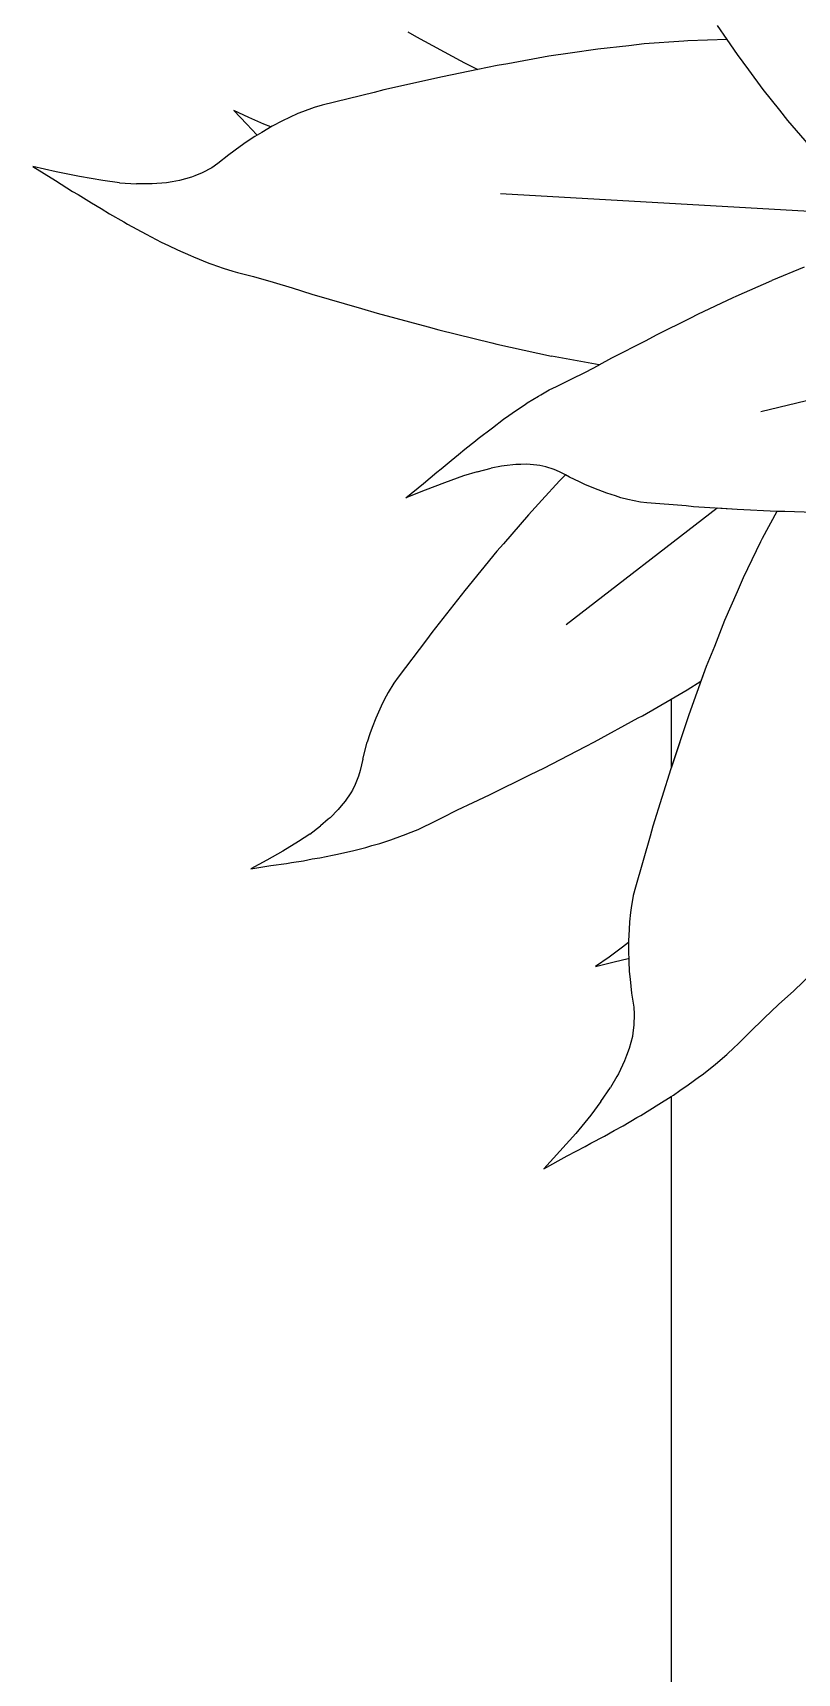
# Model space of a CAD drawing. Header units: metres. Extents: x 244.4 to 340.3, y -4.1 to 64.3.
# Drawn here: x 250.42 to 250.693, y 45.334 to 45.918 of the extents above; entities that cross this region are included whole.
import ezdxf

# ---------------------------------------------------------------- set-up
doc = ezdxf.new("R2010")
doc.units = ezdxf.units.M
doc.layers.add('Edges', color=7, linetype='Continuous')

msp = doc.modelspace()

# ---------------------------------------------------------------- linework, layer by layer
at = {"layer": 'Edges'}
for p, q in [((250.55392, 45.9182), (250.55701, 45.91641)), ((250.6677, 45.91545), (250.66424, 45.9205)), ((250.55701, 45.91641), (250.57261, 45.90804)), ((250.62159, 45.9121), (250.61171, 45.91058)), ((250.63262, 45.91329), (250.62159, 45.9121)), ((250.63806, 45.91395), (250.63262, 45.91329)), ((250.65224, 45.91495), (250.63806, 45.91395)), ((250.6536, 45.91506), (250.65224, 45.91495)), ((250.6677, 45.91545), (250.6536, 45.91506)), ((250.67134, 45.91012), (250.6677, 45.91545)), ((250.57261, 45.90804), (250.57407, 45.90723)), ((250.57407, 45.90723), (250.57884, 45.90482)), ((250.58571, 45.90624), (250.57884, 45.90482)), ((250.58959, 45.90688), (250.58571, 45.90624)), ((250.60415, 45.90953), (250.58959, 45.90688)), ((250.61171, 45.91058), (250.60415, 45.90953)), ((250.67541, 45.90474), (250.67134, 45.91012)), ((250.56623, 45.90223), (250.54541, 45.89753)), ((250.57884, 45.90482), (250.56623, 45.90223)), ((250.68045, 45.89775), (250.67541, 45.90474)), ((250.54188, 45.89659), (250.52347, 45.89212)), ((250.54541, 45.89753), (250.54188, 45.89659)), ((250.68642, 45.89032), (250.68045, 45.89775)), ((250.49724, 45.88777), (250.49193, 45.89024)), ((250.49193, 45.89024), (250.49662, 45.88538)), ((250.50263, 45.88536), (250.49724, 45.88777)), ((250.51176, 45.88778), (250.50932, 45.88655)), ((250.51476, 45.8891), (250.51176, 45.88778)), ((250.51639, 45.88973), (250.51476, 45.8891)), ((250.52057, 45.89128), (250.51639, 45.88973)), ((250.52347, 45.89212), (250.52057, 45.89128)), ((250.68922, 45.88669), (250.68642, 45.89032)), ((250.49662, 45.88538), (250.50015, 45.8816)), ((250.50192, 45.88244), (250.49947, 45.88099)), ((250.50015, 45.8816), (250.50028, 45.88147)), ((250.50566, 45.88468), (250.50192, 45.88244)), ((250.50513, 45.88436), (250.50263, 45.88536)), ((250.50932, 45.88655), (250.50566, 45.88468)), ((250.69697, 45.87775), (250.68922, 45.88669)), ((250.49421, 45.87736), (250.49015, 45.87444)), ((250.49636, 45.87894), (250.49421, 45.87736)), ((250.49947, 45.88099), (250.49636, 45.87894)), ((250.42864, 45.8684), (250.42035, 45.87023)), ((250.42035, 45.87023), (250.42846, 45.86527)), ((250.48621, 45.87129), (250.48411, 45.86984)), ((250.49015, 45.87444), (250.48621, 45.87129)), ((250.42846, 45.86527), (250.43454, 45.8614)), ((250.43694, 45.86668), (250.42864, 45.8684)), ((250.44525, 45.86527), (250.43694, 45.86668)), ((250.45121, 45.86452), (250.44525, 45.86527)), ((250.45121, 45.86452), (250.45724, 45.86412)), ((250.46179, 45.86411), (250.45724, 45.86412)), ((250.46286, 45.86411), (250.46179, 45.86411)), ((250.46794, 45.86451), (250.46286, 45.86411)), ((250.46998, 45.86483), (250.46794, 45.86451)), ((250.47261, 45.8653), (250.46998, 45.86483)), ((250.47689, 45.86647), (250.47261, 45.8653)), ((250.47811, 45.86692), (250.47689, 45.86647)), ((250.48069, 45.86799), (250.47811, 45.86692)), ((250.48411, 45.86984), (250.48069, 45.86799)), ((250.43454, 45.8614), (250.43657, 45.86028)), ((250.43657, 45.86028), (250.44122, 45.8573)), ((250.72559, 45.85261), (250.58692, 45.8606)), ((250.44122, 45.8573), (250.44468, 45.85536)), ((250.44468, 45.85536), (250.44772, 45.85343)), ((250.44772, 45.85343), (250.45275, 45.85063)), ((250.45275, 45.85063), (250.45408, 45.8498)), ((250.45408, 45.8498), (250.46075, 45.8462)), ((250.46075, 45.8462), (250.46613, 45.84336)), ((250.46613, 45.84336), (250.46867, 45.84219)), ((250.46867, 45.84219), (250.47191, 45.84057)), ((250.47191, 45.84057), (250.47648, 45.83859)), ((250.47648, 45.83859), (250.47757, 45.83808)), ((250.47757, 45.83808), (250.483, 45.83591)), ((250.483, 45.83591), (250.48415, 45.83553)), ((250.48415, 45.83553), (250.4882, 45.83407)), ((250.4882, 45.83407), (250.49165, 45.83307)), ((250.49165, 45.83307), (250.49328, 45.83256)), ((250.49328, 45.83256), (250.49896, 45.83107)), ((250.49896, 45.83107), (250.50601, 45.82909)), ((250.50601, 45.82909), (250.51278, 45.82704)), ((250.67089, 45.82416), (250.68353, 45.82973)), ((250.69509, 45.83441), (250.68353, 45.82973)), ((250.51278, 45.82704), (250.51969, 45.82482)), ((250.51969, 45.82482), (250.53744, 45.81972)), ((250.65722, 45.81771), (250.66976, 45.82361)), ((250.66976, 45.82361), (250.67089, 45.82416)), ((250.53744, 45.81972), (250.54299, 45.81803)), ((250.54299, 45.81803), (250.56115, 45.81317)), ((250.65474, 45.81642), (250.65722, 45.81771)), ((250.56115, 45.81317), (250.56494, 45.8121)), ((250.56494, 45.8121), (250.58385, 45.80747)), ((250.64249, 45.81037), (250.65474, 45.81642)), ((250.58385, 45.80747), (250.58561, 45.80702)), ((250.58561, 45.80702), (250.60504, 45.80279)), ((250.62661, 45.80213), (250.63878, 45.80837)), ((250.63878, 45.80837), (250.64249, 45.81037)), ((250.6221, 45.79962), (250.60504, 45.80279)), ((250.6221, 45.79962), (250.62661, 45.80213)), ((250.608, 45.7926), (250.61215, 45.79454)), ((250.61215, 45.79454), (250.61719, 45.79704)), ((250.61719, 45.79704), (250.62191, 45.79951)), ((250.62191, 45.79951), (250.6221, 45.79962)), ((250.72738, 45.79443), (250.67962, 45.78288)), ((250.59647, 45.78608), (250.60046, 45.78854)), ((250.60046, 45.78854), (250.60132, 45.78901)), ((250.60132, 45.78901), (250.60427, 45.79071)), ((250.60427, 45.79071), (250.60682, 45.79198)), ((250.60682, 45.79198), (250.608, 45.7926)), ((250.58991, 45.78158), (250.59228, 45.78331)), ((250.59228, 45.78331), (250.59567, 45.78552)), ((250.59567, 45.78552), (250.59647, 45.78608)), ((250.57902, 45.77347), (250.58402, 45.77728)), ((250.58402, 45.77728), (250.588, 45.78029)), ((250.588, 45.78029), (250.58991, 45.78158)), ((250.57423, 45.76967), (250.57804, 45.77262)), ((250.57804, 45.77262), (250.57902, 45.77347)), ((250.5658, 45.76262), (250.56931, 45.76565)), ((250.56931, 45.76565), (250.57196, 45.7677)), ((250.57196, 45.7677), (250.57423, 45.76967)), ((250.55955, 45.75744), (250.56421, 45.76142)), ((250.56421, 45.76142), (250.5658, 45.76262)), ((250.5738, 45.76011), (250.56698, 45.7577)), ((250.57866, 45.76161), (250.5738, 45.76011)), ((250.57866, 45.76161), (250.5836, 45.76285)), ((250.58734, 45.76355), (250.5836, 45.76285)), ((250.58822, 45.76371), (250.58734, 45.76355)), ((250.59241, 45.76416), (250.58822, 45.76371)), ((250.59411, 45.76422), (250.59241, 45.76416)), ((250.59628, 45.76425), (250.59411, 45.76422)), ((250.59988, 45.76398), (250.59628, 45.76425)), ((250.60093, 45.7638), (250.59988, 45.76398)), ((250.60312, 45.76335), (250.60093, 45.7638)), ((250.60609, 45.76241), (250.60312, 45.76335)), ((250.60795, 45.76159), (250.60609, 45.76241)), ((250.61002, 45.76048), (250.60795, 45.76159)), ((250.61002, 45.76048), (250.60799, 45.75842)), ((250.61147, 45.75971), (250.61002, 45.76048)), ((250.61504, 45.75802), (250.61147, 45.75971)), ((250.55322, 45.75228), (250.55955, 45.75744)), ((250.56013, 45.75504), (250.55322, 45.75228)), ((250.56698, 45.7577), (250.56013, 45.75504)), ((250.60799, 45.75842), (250.6017, 45.75148)), ((250.61692, 45.7571), (250.61504, 45.75802)), ((250.61959, 45.75594), (250.61692, 45.7571)), ((250.62168, 45.75516), (250.61959, 45.75594)), ((250.62482, 45.75394), (250.62168, 45.75516)), ((250.62785, 45.75299), (250.62482, 45.75394)), ((250.6017, 45.75148), (250.59691, 45.7463)), ((250.66407, 45.74861), (250.61035, 45.70709)), ((250.62983, 45.75236), (250.62785, 45.75299)), ((250.63223, 45.75173), (250.62983, 45.75236)), ((250.63679, 45.7508), (250.63223, 45.75173)), ((250.63902, 45.75052), (250.63679, 45.7508)), ((250.65303, 45.74944), (250.63902, 45.75052)), ((250.65569, 45.74916), (250.65303, 45.74944)), ((250.67121, 45.74814), (250.65569, 45.74916)), ((250.67121, 45.74814), (250.66407, 45.74861)), ((250.68532, 45.74743), (250.67121, 45.74814)), ((250.68532, 45.74743), (250.68014, 45.73787)), ((250.6854, 45.74742), (250.68532, 45.74743)), ((250.6882, 45.7474), (250.6854, 45.74742)), ((250.69852, 45.74707), (250.6882, 45.7474)), ((250.59691, 45.7463), (250.58803, 45.73597)), ((250.58803, 45.73597), (250.58568, 45.73329)), ((250.67956, 45.73664), (250.67335, 45.72386)), ((250.68014, 45.73787), (250.67956, 45.73664)), ((250.58568, 45.73329), (250.57426, 45.71937)), ((250.67335, 45.72386), (250.67119, 45.71881)), ((250.57426, 45.71937), (250.56249, 45.70441)), ((250.67119, 45.71881), (250.66671, 45.70867)), ((250.66671, 45.70867), (250.66309, 45.69936)), ((250.56056, 45.70178), (250.55049, 45.6885)), ((250.56249, 45.70441), (250.56056, 45.70178)), ((250.66309, 45.69936), (250.66021, 45.69228)), ((250.66021, 45.69228), (250.65523, 45.67834)), ((250.66021, 45.69228), (250.65832, 45.68699)), ((250.54697, 45.683), (250.54621, 45.6817)), ((250.54897, 45.68633), (250.54697, 45.683)), ((250.55049, 45.6885), (250.54897, 45.68633)), ((250.64767, 45.68064), (250.65336, 45.68393)), ((250.65336, 45.68393), (250.65832, 45.68699)), ((250.54491, 45.67921), (250.54394, 45.67709)), ((250.54621, 45.6817), (250.54491, 45.67921)), ((250.63745, 45.67472), (250.64767, 45.68064)), ((250.64767, 45.68064), (250.64767, 45.65608)), ((250.65523, 45.67834), (250.65385, 45.67467)), ((250.54252, 45.67392), (250.54123, 45.6705)), ((250.54394, 45.67709), (250.54252, 45.67392)), ((250.62044, 45.66544), (250.63598, 45.67393)), ((250.63598, 45.67393), (250.63745, 45.67472)), ((250.65385, 45.67467), (250.64758, 45.65579)), ((250.65385, 45.67467), (250.64767, 45.65608)), ((250.54041, 45.66828), (250.53947, 45.66534)), ((250.54123, 45.6705), (250.54041, 45.66828)), ((250.61725, 45.66382), (250.62044, 45.66544)), ((250.53784, 45.65925), (250.53947, 45.66534)), ((250.60231, 45.65606), (250.61725, 45.66382)), ((250.53697, 45.65522), (250.53641, 45.65323)), ((250.53784, 45.65925), (250.53697, 45.65522)), ((250.58302, 45.64656), (250.59764, 45.65381)), ((250.59764, 45.65381), (250.60231, 45.65606)), ((250.64758, 45.65579), (250.64124, 45.63541)), ((250.53416, 45.64824), (250.53364, 45.64732)), ((250.53522, 45.65027), (250.53416, 45.64824)), ((250.53641, 45.65323), (250.53522, 45.65027)), ((250.5302, 45.64264), (250.52912, 45.64137)), ((250.53158, 45.64433), (250.5302, 45.64264)), ((250.53364, 45.64732), (250.53158, 45.64433)), ((250.57165, 45.64123), (250.57721, 45.64388)), ((250.57721, 45.64388), (250.58302, 45.64656)), ((250.52556, 45.63787), (250.52281, 45.63549)), ((250.52622, 45.63844), (250.52556, 45.63787)), ((250.52912, 45.64137), (250.52622, 45.63844)), ((250.56158, 45.63616), (250.56601, 45.63844)), ((250.56601, 45.63844), (250.57165, 45.64123)), ((250.51897, 45.63258), (250.51503, 45.62994)), ((250.51897, 45.63258), (250.52281, 45.63549)), ((250.54397, 45.62929), (250.54782, 45.63056)), ((250.54782, 45.63056), (250.54877, 45.63085)), ((250.54877, 45.63085), (250.5533, 45.63251)), ((250.5533, 45.63251), (250.55422, 45.6329)), ((250.55422, 45.6329), (250.55755, 45.63426)), ((250.55755, 45.63426), (250.56027, 45.63556)), ((250.56027, 45.63556), (250.56158, 45.63616)), ((250.64028, 45.63188), (250.63495, 45.6137)), ((250.64124, 45.63541), (250.64028, 45.63188)), ((250.5094, 45.62651), (250.50367, 45.62332)), ((250.51503, 45.62994), (250.5094, 45.62651)), ((250.52262, 45.62418), (250.52707, 45.62513)), ((250.52707, 45.62513), (250.5283, 45.62533)), ((250.5283, 45.62533), (250.5342, 45.62669)), ((250.5342, 45.62669), (250.53896, 45.62786)), ((250.53896, 45.62786), (250.54112, 45.62852)), ((250.54112, 45.62852), (250.54397, 45.62929)), ((250.50367, 45.62332), (250.49796, 45.62024)), ((250.49796, 45.62024), (250.50518, 45.62136)), ((250.50518, 45.62136), (250.51072, 45.62215)), ((250.51072, 45.62215), (250.51249, 45.62251)), ((250.51249, 45.62251), (250.51676, 45.62313)), ((250.51676, 45.62313), (250.51981, 45.62375)), ((250.51981, 45.62375), (250.52262, 45.62418)), ((250.63495, 45.6137), (250.63423, 45.61077)), ((250.63423, 45.61077), (250.63349, 45.60638)), ((250.63286, 45.6014), (250.6327, 45.59867)), ((250.63321, 45.60465), (250.63286, 45.6014)), ((250.63349, 45.60638), (250.63321, 45.60465)), ((250.6327, 45.59867), (250.63249, 45.59456)), ((250.63039, 45.59228), (250.62561, 45.58882)), ((250.6325, 45.59394), (250.63039, 45.59228)), ((250.63249, 45.59456), (250.6325, 45.59394)), ((250.63249, 45.59456), (250.63256, 45.5902)), ((250.63256, 45.5902), (250.63258, 45.5883)), ((250.69135, 45.57678), (250.70464, 45.58961)), ((250.62561, 45.58882), (250.62081, 45.58546)), ((250.62081, 45.58546), (250.62737, 45.58708)), ((250.62737, 45.58708), (250.6324, 45.58825)), ((250.6324, 45.58825), (250.63258, 45.5883)), ((250.63258, 45.5883), (250.63259, 45.58736)), ((250.63259, 45.58736), (250.63281, 45.58364)), ((250.63281, 45.58364), (250.6331, 45.58098)), ((250.6331, 45.58098), (250.6336, 45.57601)), ((250.6336, 45.57601), (250.63436, 45.57102)), ((250.68597, 45.57191), (250.69135, 45.57678)), ((250.63436, 45.57102), (250.63457, 45.56849)), ((250.63457, 45.56849), (250.63446, 45.56459)), ((250.67557, 45.56195), (250.68081, 45.56707)), ((250.68081, 45.56707), (250.68597, 45.57191)), ((250.63388, 45.56054), (250.63275, 45.55625)), ((250.6341, 45.56183), (250.63388, 45.56054)), ((250.63446, 45.56459), (250.6341, 45.56183)), ((250.67144, 45.55778), (250.67557, 45.56195)), ((250.63275, 45.55625), (250.63184, 45.55374)), ((250.66759, 45.55413), (250.67019, 45.55662)), ((250.67019, 45.55662), (250.67144, 45.55778)), ((250.6311, 45.55181), (250.62891, 45.54721)), ((250.63184, 45.55374), (250.6311, 45.55181)), ((250.6588, 45.54693), (250.6634, 45.55055)), ((250.6634, 45.55055), (250.6643, 45.55135)), ((250.6643, 45.55135), (250.66759, 45.55413)), ((250.62837, 45.54628), (250.62609, 45.54234)), ((250.62891, 45.54721), (250.62837, 45.54628)), ((250.65079, 45.54129), (250.65382, 45.54328)), ((250.65382, 45.54328), (250.65781, 45.54625)), ((250.65781, 45.54625), (250.6588, 45.54693)), ((250.62272, 45.53733), (250.6191, 45.53254)), ((250.62272, 45.53733), (250.62609, 45.54234)), ((250.64337, 45.53643), (250.64767, 45.53914)), ((250.64767, 45.53914), (250.64851, 45.53967)), ((250.64767, 45.53914), (250.64767, 44.71825)), ((250.64851, 45.53967), (250.65079, 45.54129)), ((250.6191, 45.53254), (250.61372, 45.52605)), ((250.63059, 45.52876), (250.63552, 45.53171)), ((250.63552, 45.53171), (250.63691, 45.53245)), ((250.63691, 45.53245), (250.64337, 45.53643)), ((250.61372, 45.52605), (250.60808, 45.51972)), ((250.62398, 45.52506), (250.62739, 45.52709)), ((250.62739, 45.52709), (250.63059, 45.52876)), ((250.60808, 45.51972), (250.60235, 45.51346)), ((250.6107, 45.518), (250.61709, 45.52133)), ((250.61709, 45.52133), (250.61908, 45.52253)), ((250.61908, 45.52253), (250.62398, 45.52506)), ((250.60235, 45.51346), (250.6107, 45.518))]:
    msp.add_line(p, q, dxfattribs=at)

doc.saveas('drawing.dxf')
